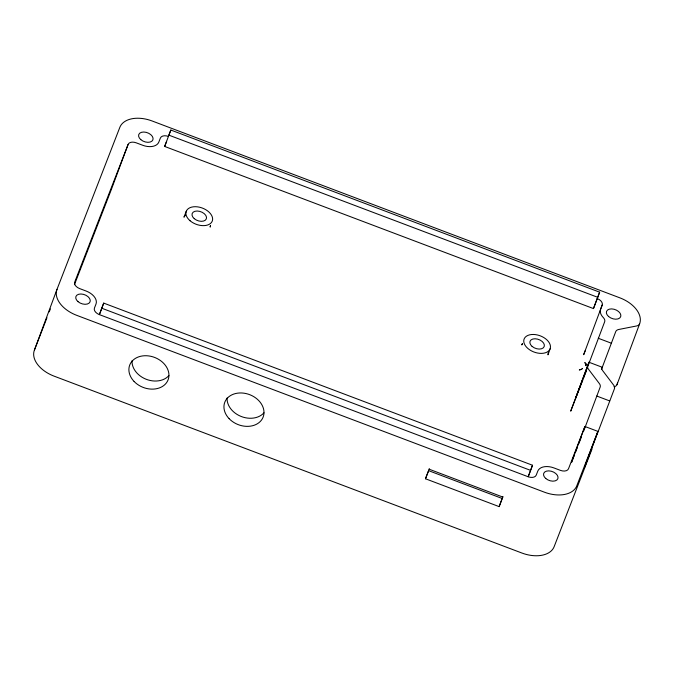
<?xml version="1.0" encoding="UTF-8"?>
<svg xmlns="http://www.w3.org/2000/svg" width="674" height="674" viewBox="0 0 674 674"><rect width="100%" height="100%" fill="white"/><g stroke="black" fill="none" stroke-linecap="round" stroke-linejoin="round"><path stroke-width="1.01" d="M210.473 226.531L210.49 225.596L210.136 227.087L210.372 226.169M548.316 354.28L548.333 353.344L547.987 354.836L550.102 348.837A13.893 8.686 20.4 0 0 533.336 334.456A13.893 8.686 20.4 0 0 527.894 348.483A13.893 8.686 20.4 0 0 550.102 348.837M591.991 448.867A6.942 4.347 20.4 0 1 591.831 449.533L554.154 546.656A27.786 17.372 20.4 0 1 521.887 553.025L54.105 376.151A27.786 17.372 20.4 0 1 34.399 350.126L57.012 289.315L119.837 127.344A27.786 17.372 20.4 0 1 152.105 120.975L619.895 297.849A27.786 17.372 20.4 0 1 639.626 323.798L617.013 384.61A6.942 4.339 20.4 0 1 613.989 386.775M168.458 136.443A6.942 4.347 20.4 0 0 160.387 138.035L158.82 142.079A13.893 8.686 20.4 0 1 142.686 145.264L136.182 142.812A6.942 4.339 20.4 0 0 128.119 144.405L111.168 189.975L74.435 284.689M582.791 380.018L570.71 411.157L588.958 362.233L601.949 367.153A6.942 4.339 20.4 0 0 602.741 370.734L613.652 385.14A6.942 4.347 20.4 0 1 614.444 388.721L584.501 467.402L597.897 431.385L584.906 426.474L568.494 468.784A6.942 4.339 20.4 0 1 560.423 470.376L553.927 467.925A13.893 8.686 20.4 0 0 537.793 471.109L536.218 475.153A6.942 4.339 20.4 0 1 528.155 476.745L99.348 314.606L103.712 303.106L532.511 465.245L528.306 476.552M99.508 314.413L103.712 303.106M164.658 146.443L170.834 130.04L599.641 292.179L593.457 308.582L164.658 146.443L166.63 141.346M186.268 211.265L183.951 217.188L185.257 215.385M502.998 496.603L499.139 506.621L425.471 478.767L429.33 468.742M499.139 506.621L502.711 497.016L429.043 469.163M528.155 476.745L532.511 465.245M593.457 308.582L599.641 292.179M597.257 298.582A6.942 4.339 20.4 0 1 602.185 305.086L583.667 354.701L585.243 350.657M588.958 362.233L575.562 398.258L584.864 374.272M585.588 372.326L604.645 321.801A6.942 4.339 20.4 0 0 603.297 317.58A13.893 8.686 20.4 0 1 600.618 309.13L602.185 305.086M601.478 369.453L615.733 331.633A6.942 4.339 20.4 0 1 618.74 329.485L636.61 325.963A6.942 4.339 20.4 0 0 639.626 323.798M584.906 426.474L571.51 462.49L574.088 455.835M583.684 431.065L600.146 387.162A6.942 4.347 20.4 0 0 599.355 383.582L588.453 369.175A6.942 4.347 20.4 0 1 587.661 365.594M34.399 350.126L46.961 317.732M49.244 311.843L50.39 308.894M128.119 144.405L74.721 282.077A6.942 4.339 20.4 0 0 79.642 288.59L86.137 291.042A13.893 8.686 20.4 0 1 95.994 304.058L94.427 308.102A6.942 4.347 20.4 0 0 99.348 314.606M170.834 130.04L168.862 135.137L597.661 297.276M425.471 478.767L428.613 470.663L502.282 498.524M583.541 378.072L586.186 371.264M575.571 452.027L577.416 447.266M578.89 443.458L581.477 436.803M597.897 431.385L576.776 485.844A27.786 17.372 20.4 0 1 544.499 492.214L76.718 315.339A27.786 17.372 20.4 0 1 57.012 289.315M522.224 344.094L521.802 344.936L522.544 343.597L521.954 344.304M585.942 364.053L584.796 362.561L586.532 364.744L585.992 363.96M580.137 369.655L581.392 369.318L579.311 369.992L580.23 369.605M598.259 338.255L611.251 343.167M596.717 396.026L609.709 400.937M101.732 308.212L530.531 470.351M548.257 352.645L548.451 353.513M617.553 382.663A27.786 17.372 20.4 0 1 617.013 384.61M168.896 375.595A20.565 16.05 21.2 0 1 145.929 379.167A20.565 16.05 21.2 0 1 132.045 360.742M263.947 412.825A20.565 16.05 21.2 0 1 240.98 416.397A20.565 16.05 21.2 0 1 227.096 397.972M585.521 364.803L585.95 365.645L585.521 364.803M582.134 368.417L582.437 368.779L582.134 368.417M608.597 316.527A7.557 4.726 20.4 0 0 620.678 316.721A7.557 4.726 20.4 0 0 611.554 308.894A7.557 4.726 20.4 0 0 608.597 316.527M140.807 139.644A7.557 4.726 20.4 0 0 152.897 139.838A7.557 4.726 20.4 0 0 143.773 132.02A7.557 4.726 20.4 0 0 140.807 139.644M545.771 478.498A7.557 4.726 20.4 0 0 557.853 478.692A7.557 4.726 20.4 0 0 548.729 470.865A7.557 4.726 20.4 0 0 545.771 478.498M77.982 301.623A7.557 4.726 20.4 0 0 90.072 301.817A7.557 4.726 20.4 0 0 80.947 293.99A7.557 4.726 20.4 0 0 77.982 301.623M190.051 220.735A13.893 8.686 20.4 0 0 212.259 221.089A13.893 8.686 20.4 0 0 195.485 206.707A13.893 8.686 20.4 0 0 190.051 220.735M194.247 218.654A7.557 4.726 20.4 0 0 206.337 218.848A7.557 4.726 20.4 0 0 197.212 211.021A7.557 4.726 20.4 0 0 194.247 218.654M532.098 346.402A7.557 4.726 20.4 0 0 544.179 346.596A7.557 4.726 20.4 0 0 535.055 338.769A7.557 4.726 20.4 0 0 532.098 346.402M134.075 381.433A20.565 16.05 21.2 0 0 167.986 380.119A20.565 16.05 21.2 0 0 144.683 355.737A20.565 16.05 21.2 0 0 134.075 381.433M229.126 418.664A20.565 16.05 21.2 0 0 263.037 417.349A20.565 16.05 21.2 0 0 239.733 392.967A20.565 16.05 21.2 0 0 229.126 418.664"/></g></svg>
